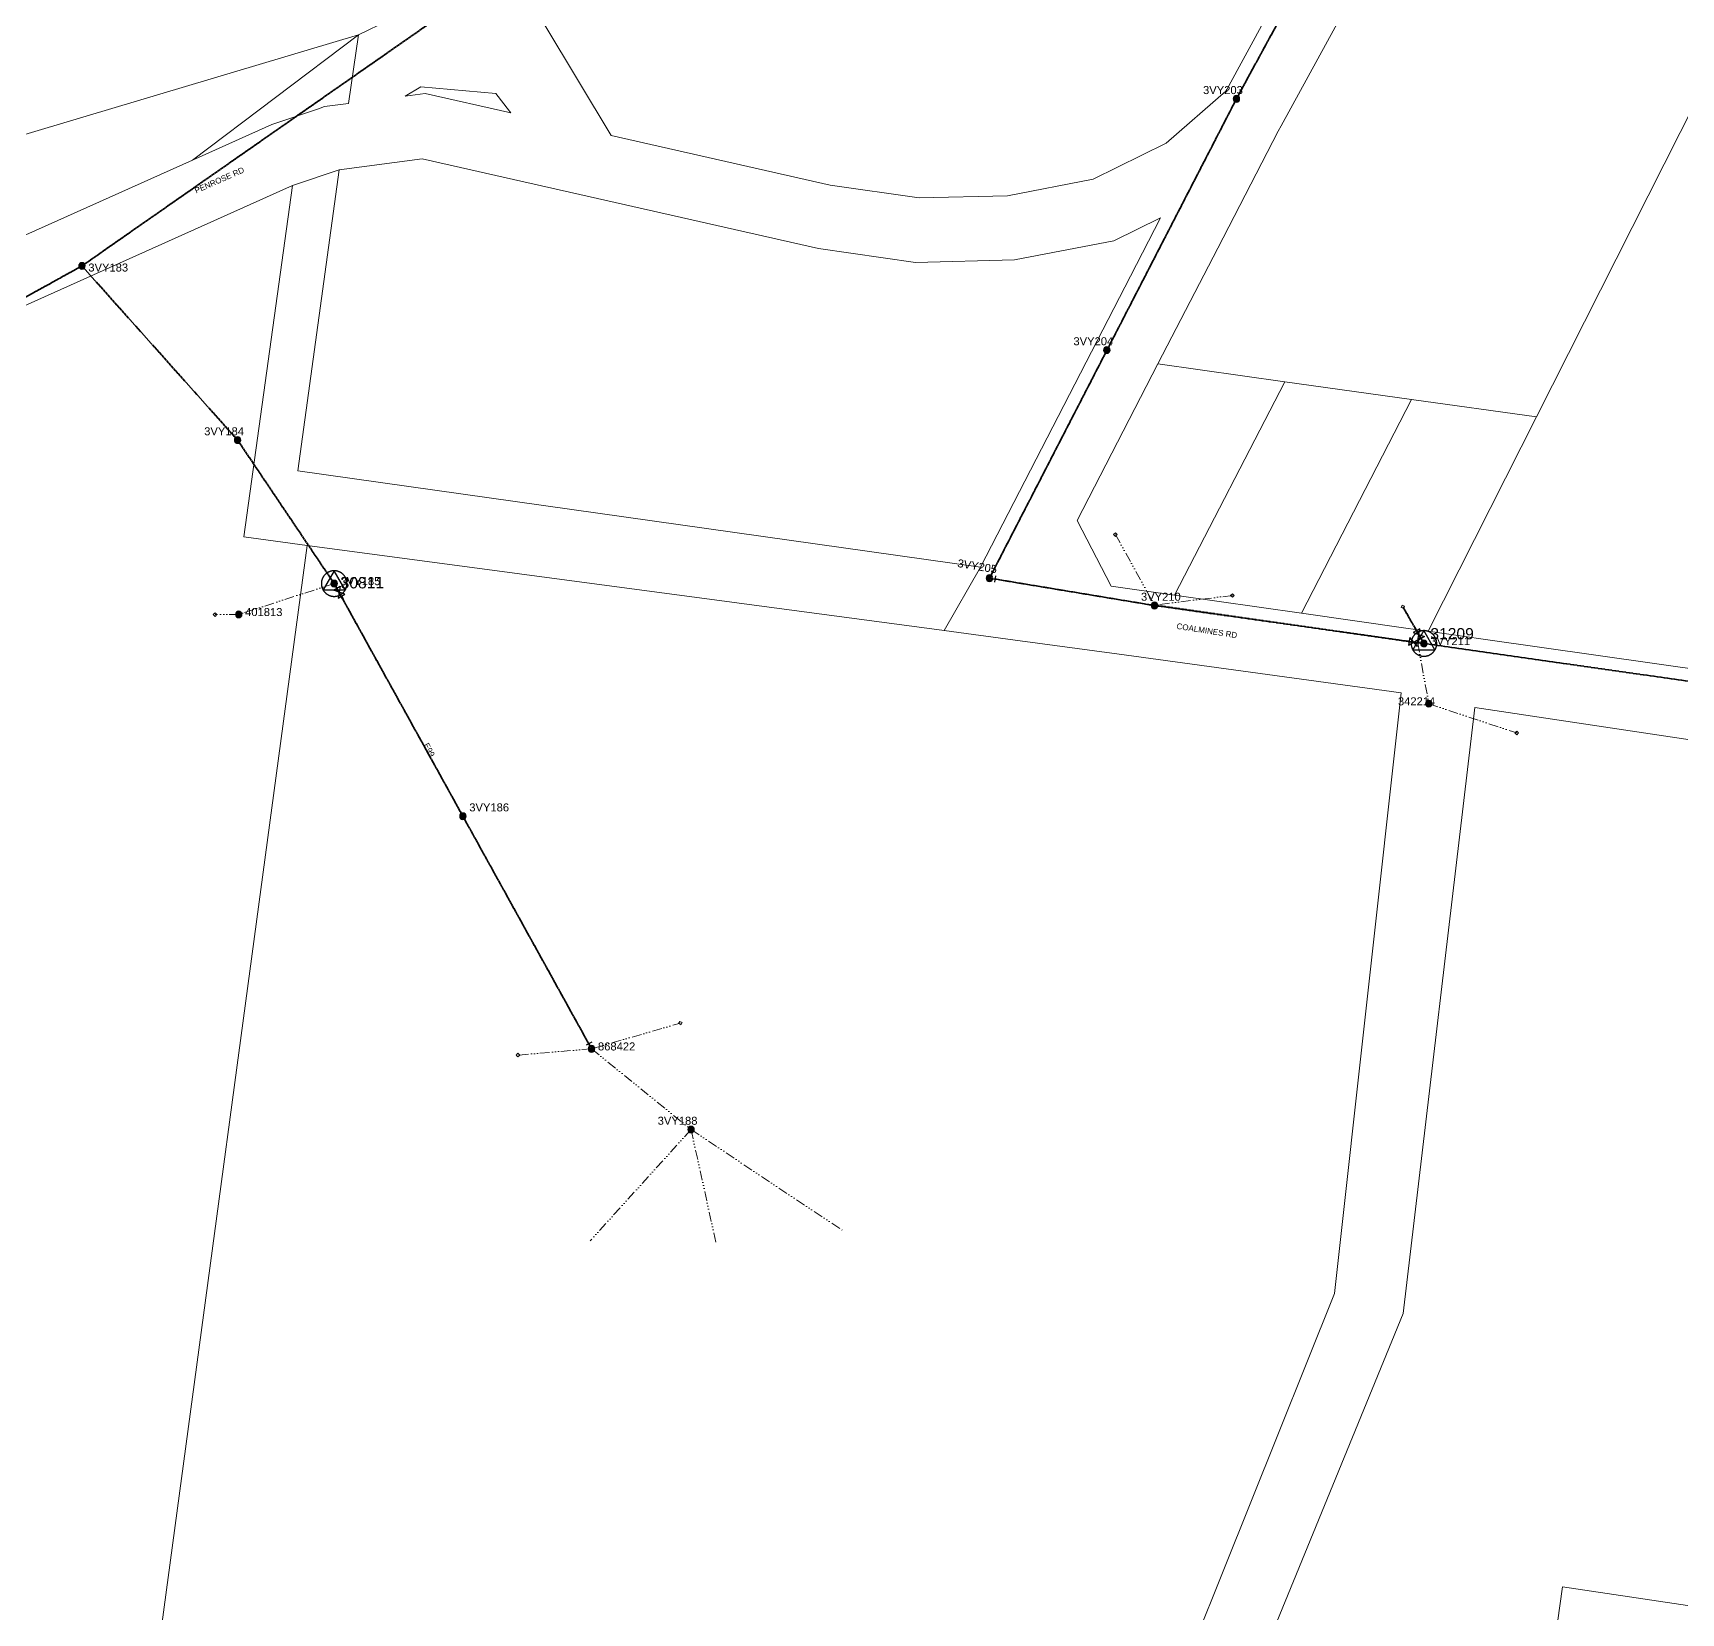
# Model space of a CAD drawing. Header units: metres. Extents: x 244561 to 254068, y 6159332 to 6162744.
# Drawn here: x 250450 to 250965, y 6160070 to 6160563 of the extents above; entities that cross this region are included whole.
import ezdxf
from ezdxf.enums import TextEntityAlignment as Align

# ---------------------------------------------------------------- set-up
doc = ezdxf.new("R2010")
doc.units = ezdxf.units.M
doc.linetypes.add('Cable Exist OH', pattern=[1, 1, 0])
doc.linetypes.add('PHANTOMX2', pattern=[6.6, 3, -0.75, 0.2, -0.75, 0.2, -0.75, 0.2, -0.75])
doc.layers.get('0').update_dxf_attribs({"color": 6})
for name, color, linetype, lineweight in [('_User_HV_Exist', 1, 'Continuous', 35), ('_User_LV_Exist', 5, 'Continuous', 35), ('Cadastre Developer_SP_NEW', 92, 'Continuous', 15), ('Cadastre Land Parcels_SP_EXT', 118, 'Continuous', 15), ('Cadastre Roads_SP_EXT', 218, 'Continuous', 15), ('Mains_HV_EXT', 13, 'Continuous', 25), ('Mains_LV_EXT', 163, 'Continuous', 25), ('Services_SP_EXT', 42, 'PHANTOMX2', 20)]:
    doc.layers.add(name, color=color, linetype=linetype, lineweight=lineweight)
for name, color, linetype in [('Equip_LV_EXT', 7, 'Continuous'), ('Sub_SP_TR_HV_LV_EXT', 7, 'Continuous'), ('SupportsOH_SP_TR_HV_LV_SL_EXT', 7, 'Continuous')]:
    doc.layers.add(name, color=color, linetype=linetype)
doc.styles.add('POLE_LABEL', font='arial.ttf', dxfattribs={"height": 2})
doc.styles.get("Standard").update_dxf_attribs({"font": 'arial.ttf'})

# ---------------------------------------------------------------- blocks, each defined once
blk = doc.blocks.new('SUB_POLE_EXT')
at = {"flags": 128}
for points in [[(-0.05, 4), (-0.15, 4), (-0.25, 3.99), (-0.34, 3.99), (-0.44, 3.98), (-0.54, 3.96), (-0.64, 3.95), (-0.73, 3.93), (-0.83, 3.91), (-0.92, 3.89), (-1.02, 3.87), (-1.11, 3.84), (-1.21, 3.81), (-1.3, 3.78), (-1.39, 3.75), (-1.49, 3.71), (-1.58, 3.68), (-1.67, 3.64), (-1.75, 3.59), (-1.84, 3.55), (-1.93, 3.5), (-2.01, 3.46), (-2.1, 3.41), (-2.18, 3.35), (-2.26, 3.3), (-2.34, 3.24), (-2.42, 3.18), (-2.5, 3.12), (-2.58, 3.06), (-2.65, 3), (-2.72, 2.93), (-2.79, 2.86), (-2.86, 2.79), (-2.93, 2.72), (-3, 2.65), (-3.06, 2.58), (-3.12, 2.5), (-3.18, 2.42), (-3.24, 2.34), (-3.3, 2.26), (-3.35, 2.18), (-3.41, 2.1), (-3.46, 2.01), (-3.5, 1.93), (-3.55, 1.84), (-3.59, 1.75), (-3.64, 1.67), (-3.68, 1.58), (-3.71, 1.49), (-3.75, 1.39), (-3.78, 1.3), (-3.81, 1.21), (-3.84, 1.11), (-3.87, 1.02), (-3.89, 0.92), (-3.91, 0.83), (-3.93, 0.73), (-3.95, 0.64), (-3.96, 0.54), (-3.98, 0.44), (-3.99, 0.34), (-3.99, 0.25), (-4, 0.15), (-4, 0.05), (-4, -0.05), (-4, -0.15), (-3.99, -0.25), (-3.99, -0.34), (-3.98, -0.44), (-3.96, -0.54), (-3.95, -0.64), (-3.93, -0.73), (-3.91, -0.83), (-3.89, -0.92), (-3.87, -1.02), (-3.84, -1.11), (-3.81, -1.21), (-3.78, -1.3), (-3.75, -1.39), (-3.71, -1.49), (-3.68, -1.58), (-3.64, -1.67), (-3.59, -1.75), (-3.55, -1.84), (-3.5, -1.93), (-3.46, -2.01), (-3.41, -2.1), (-3.35, -2.18), (-3.3, -2.26), (-3.24, -2.34), (-3.18, -2.42), (-3.12, -2.5), (-3.06, -2.58), (-3, -2.65), (-2.93, -2.72), (-2.86, -2.79), (-2.79, -2.86), (-2.72, -2.93), (-2.65, -3), (-2.58, -3.06), (-2.5, -3.12), (-2.42, -3.18), (-2.34, -3.24), (-2.26, -3.3), (-2.18, -3.35), (-2.1, -3.41), (-2.01, -3.46), (-1.93, -3.5), (-1.84, -3.55), (-1.75, -3.59), (-1.67, -3.64), (-1.58, -3.68), (-1.49, -3.71), (-1.39, -3.75), (-1.3, -3.78), (-1.21, -3.81), (-1.11, -3.84), (-1.02, -3.87), (-0.92, -3.89), (-0.83, -3.91), (-0.73, -3.93), (-0.64, -3.95), (-0.54, -3.96), (-0.44, -3.98), (-0.34, -3.99), (-0.25, -3.99), (-0.15, -4), (-0.05, -4), (0.05, -4), (0.15, -4), (0.25, -3.99), (0.34, -3.99), (0.44, -3.98), (0.54, -3.96), (0.64, -3.95), (0.73, -3.93), (0.83, -3.91), (0.92, -3.89), (1.02, -3.87), (1.11, -3.84), (1.21, -3.81), (1.3, -3.78), (1.39, -3.75), (1.49, -3.71), (1.58, -3.68), (1.67, -3.64), (1.75, -3.59), (1.84, -3.55), (1.93, -3.5), (2.01, -3.46), (2.1, -3.41), (2.18, -3.35), (2.26, -3.3), (2.34, -3.24), (2.42, -3.18), (2.5, -3.12), (2.58, -3.06), (2.65, -3), (2.72, -2.93), (2.79, -2.86), (2.86, -2.79), (2.93, -2.72), (3, -2.65), (3.06, -2.58), (3.12, -2.5), (3.18, -2.42), (3.24, -2.34), (3.3, -2.26), (3.35, -2.18), (3.41, -2.1), (3.46, -2.01), (3.5, -1.93), (3.55, -1.84), (3.59, -1.75), (3.64, -1.67), (3.68, -1.58), (3.71, -1.49), (3.75, -1.39), (3.78, -1.3), (3.81, -1.21), (3.84, -1.11), (3.87, -1.02), (3.89, -0.92), (3.91, -0.83), (3.93, -0.73), (3.95, -0.64), (3.96, -0.54), (3.98, -0.44), (3.99, -0.34), (3.99, -0.25), (4, -0.15), (4, -0.05), (4, 0.05), (4, 0.15), (3.99, 0.25), (3.99, 0.34), (3.98, 0.44), (3.96, 0.54), (3.95, 0.64), (3.93, 0.73), (3.91, 0.83), (3.89, 0.92), (3.87, 1.02), (3.84, 1.11), (3.81, 1.21), (3.78, 1.3), (3.75, 1.39), (3.71, 1.49), (3.68, 1.58), (3.64, 1.67), (3.59, 1.75), (3.55, 1.84), (3.5, 1.93), (3.46, 2.01), (3.41, 2.1), (3.35, 2.18), (3.3, 2.26), (3.24, 2.34), (3.18, 2.42), (3.12, 2.5), (3.06, 2.58), (3, 2.65), (2.93, 2.72), (2.86, 2.79), (2.79, 2.86), (2.72, 2.93), (2.65, 3), (2.58, 3.06), (2.5, 3.12), (2.42, 3.18), (2.34, 3.24), (2.26, 3.3), (2.18, 3.35), (2.1, 3.41), (2.01, 3.46), (1.93, 3.5), (1.84, 3.55), (1.75, 3.59), (1.67, 3.64), (1.58, 3.68), (1.49, 3.71), (1.39, 3.75), (1.3, 3.78), (1.21, 3.81), (1.11, 3.84), (1.02, 3.87), (0.92, 3.89), (0.83, 3.91), (0.73, 3.93), (0.64, 3.95), (0.54, 3.96), (0.44, 3.98), (0.34, 3.99), (0.25, 3.99), (0.15, 4), (0.05, 4)], [(0, 4), (-3.46, -2), (3.46, -2)]]:
    blk.add_lwpolyline(points, close=True, dxfattribs=at)
at = {"flags": 8}
blk.add_attdef('ASSET_NUM', text='', height=2.5, dxfattribs=at).set_placement((0, 7), align=Align.MIDDLE_CENTER)
for tag, flags, p in [('STREET_CODE', 9, (-1.38, 1.45)), ('NO_PHASES', 9, (-1.38, 1.05)), ('OPERATED_BY', 9, (-1.38, 0.65)), ('MAINTAINED_BY', 9, (-1.38, 0.45)), ('ORIENTATION', 9, (-1.38, 0.25)), ('OWNED_BY', 9, (-1.38, 0.05)), ('CONSTRUCTED_VOLTAGE', 9, (-1.13, 0.75)), ('OPERATING_VOLTAGE', 9, (-1.13, 0.35)), ('STATE', 9, (-1.38, -0.35)), ('USAGE', 9, (-1.38, -0.75)), ('LEGEND', 9, (-1.38, -0.95)), ('SUBURB', 9, (-1.38, -1.15)), ('STREETNAME', 9, (-1.38, -1.35)), ('LOCATION', 9, (-1.38, -1.55)), ('NOTES', 9, (-1.38, -1.75)), ('Z', 1, (-1.38, -1.95)), ('SECONDARY_VOLTAGE', 9, (-1.13, -0.65)), ('SUBSTATION_TYPE', 9, (-1.13, -1.05))]:
    blk.add_attdef(tag, text='', height=0.1, dxfattribs=dict(flags=flags)).set_placement(p, align=Align.MIDDLE_LEFT)
blk = doc.blocks.new('LV_OH_LINKS_DISTFUSE_EXT')
for p, q in [((0, 0), (0.96, 0)), ((3.84, 0), (4.8, 0))]:
    blk.add_line(p, q)
blk.add_lwpolyline([(3.84, -1.2), (3.84, 1.2), (0.96, -1.2), (0.96, 1.2)], close=True)
at = {"flags": 9}
for tag, p in [('ACTUAL_STATUS', (0, 0)), ('CONSTRUCTED_VOLTAGE', (0, -0.2)), ('OPERATING_VOLTAGE', (0, -0.6)), ('ORIENTATION', (0, -0.8)), ('OWNED_BY', (0, -1)), ('STATE', (0, -1.2)), ('SWITCH_TYPE', (0, -1.4)), ('NO_PHASES', (0, -0.4)), ('USAGE', (0, -1.6)), ('NOTES', (0, -1.8))]:
    blk.add_attdef(tag, text='', height=0.2, dxfattribs=at).set_placement(p, align=Align.MIDDLE_LEFT)
at = {"flags": 1}
blk.add_attdef('Z', (0, 0), '', height=0.2, dxfattribs=at)
blk = doc.blocks.new('CCP_EXT')
blk.add_wipeout([(0, 0.57), (0.57, 0), (0, -0.57), (-0.57, 0)])
blk.add_lwpolyline([(-0.57, 0), (0, 0.57), (0.57, 0), (0, -0.57), (-0.57, 0)])
at = {"flags": 1}
blk.add_attdef('Z', (0, 0), '', height=0.2, dxfattribs=at)
at = {"flags": 9}
for tag, p in [('CCP_TYPE', (0, 0)), ('CONSTRUCTED_VOLTAGE', (0, -0.2)), ('OPERATING_VOLTAGE', (0, -0.6)), ('ORIENTATION', (0, -0.8)), ('OWNED_BY', (0, -1)), ('STATE', (0, -1.8)), ('NO_PHASES', (0, -0.4)), ('USAGE', (0, -1.2)), ('LEGEND', (0, -1.4)), ('LIFE_SUPPORT', (0, -1.6)), ('NOTES', (0, -2))]:
    blk.add_attdef(tag, text='', height=0.2, dxfattribs=at).set_placement(p, align=Align.MIDDLE_LEFT)
blk = doc.blocks.new('POLE_EXT')
blk.add_hatch(color=256).paths.add_polyline_path([(-1, 0, 1), (1, 0, 1)])
blk.add_lwpolyline([(-1, 0, 1), (1, 0, 1)], format="xyb", close=True)
at = {"flags": 8}
blk.add_attdef('pNumber', text='', height=2, dxfattribs=at).set_placement((2.5, 2.5), align=Align.MIDDLE_CENTER)
at = {"style": 'POLE_LABEL', "flags": 9}
for tag, p in [('STRUCTURE_PLANT_NUMBER', (1.35, 0.03)), ('STREET_CODE', (1.35, -0.2))]:
    blk.add_attdef(tag, text='', height=0.2, dxfattribs=at).set_placement(p, align=Align.MIDDLE_LEFT)
at = {"flags": 9}
for tag, p in [('OWNED_BY', (1.35, -0.4)), ('SPECIAL_USE', (1.35, -0.8)), ('STATE', (1.35, -1)), ('cLV', (1.35, -1.4)), ('hDepth', (1.35, -1.6)), ('hDia', (1.35, -1.8)), ('cHV', (1.35, -2)), ('cLinedev', (1.35, -3.4)), ('pExisting', (1.35, -3.8)), ('pFooting', (1.35, -4.4)), ('pNew', (1.35, -4.6)), ('pRelocate', (1.35, -5)), ('pRemove', (1.35, -5.2)), ('PARENT', (1.35, -0.6)), ('USAGE', (1.35, -1.2)), ('LBRACKET', (1.35, -2.2)), ('LExisting', (1.35, -2.4)), ('LANTNUMBER', (1.35, -2.6)), ('LOther', (1.35, -2.8)), ('LRemove', (1.35, -3)), ('LEGEND', (1.35, -3.2)), ('LOCATION', (1.35, -3.6)), ('PFNUMBER', (1.35, -4)), ('NEWPFNUMBER', (1.35, -4.2)), ('pReplace', (1.35, -5.4)), ('pStay', (1.35, -5.6)), ('pType', (1.35, -5.8)), ('cspan', (1.35, -6)), ('STREETNAME', (1.35, -6.2)), ('SUBURB', (1.35, -6.4)), ('OPERATED_BY', (1.36, -7.01)), ('NOTES', (1.35, -6.6)), ('MAINTAINED_BY', (1.36, -6.81))]:
    blk.add_attdef(tag, text='', height=0.2, dxfattribs=at).set_placement(p, align=Align.MIDDLE_LEFT)
at = {"flags": 1}
blk.add_attdef('Z', (1.35, -7.33), '', height=0.2, dxfattribs=at)
blk = doc.blocks.new('End Shackle_EXT')
blk.add_wipeout([(0, 0.25), (1.81, 0.25), (1.82, -0.25), (0, -0.25)])
blk.add_line((1.81, -1), (1.81, 1))
at = {"flags": 1}
blk.add_attdef('Z', (0, 0), '', height=0.2, dxfattribs=at)
at = {"flags": 9}
for tag, p in [('CONNECTOR_TYPE', (0, 0)), ('CONSTRUCTED_VOLTAGE', (0, -0.2)), ('OPERATING_VOLTAGE', (0, -0.6)), ('ORIENTATION', (0, -0.8)), ('OWNED_BY', (0, -1)), ('STATE', (0, -1.2)), ('NO_PHASES', (0, -0.4)), ('USAGE', (0, -1.4)), ('NOTES', (0, -1.6))]:
    blk.add_attdef(tag, text='', height=0.2, dxfattribs=at).set_placement(p, align=Align.MIDDLE_LEFT)

msp = doc.modelspace()

# ---------------------------------------------------------------- linework, layer by layer
at = {"layer": '_User_HV_Exist', "linetype": 'Cable Exist OH'}
for points in [[(250465.7664, 6160490.4484), (250576.2889, 6160567.5424)], [(250055.617, 6160191.5201), (250245.4835, 6160339.5735), (250364.9151, 6160434.6155), (250465.7664, 6160490.4484)], [(250465.7664, 6160490.4484), (250514.3799, 6160436.057), (250544.5501, 6160391.247)]]:
    msp.add_lwpolyline(points, dxfattribs=at)
at = {"layer": 'Cadastre Developer_SP_NEW', "linetype": 'Continuous'}
for points in [[(250781.5983, 6160517.5522), (250804.4346, 6160528.7714), (250823.0497, 6160544.9787), (250823.3505, 6160545.5621), (251066.8038, 6160992.5633), (250928.7936, 6161010.5091), (250785.9085, 6160776.5098), (250770.4028, 6160754.97), (250688.8369, 6160649.2948), (250571.1319, 6160571.7654), (250610.333, 6160565.6046), (250631.0351, 6160531.1683), (250699.4832, 6160515.7141), (250727.2936, 6160511.6961), (250754.8185, 6160512.3703), (250781.5983, 6160517.5522)], [(251014.8325, 6160630.9504), (250896.902, 6160637.8081), (250840.3029, 6160534.2345), (250839.3604, 6160532.5094), (250820.5202, 6160496.0261), (250801.8411, 6160459.8556), (250841.4536, 6160454.2991), (250881.066, 6160448.7425), (250920.0445, 6160443.2752), (251014.8325, 6160630.9504)], [(250525.0487, 6160534.6113), (250539.6145, 6160539.555), (250541.5127, 6160540.1995), (250549.0245, 6160541.1719), (250552.1709, 6160562.6446), (250500.2648, 6160523.5127), (250525.0487, 6160534.6113)], [(250571.5655, 6160546.4289), (250566.7632, 6160543.4687), (250572.9853, 6160544.275), (250599.6753, 6160538.2486), (250599.2559, 6160538.7966), (250595.0377, 6160544.31), (250571.5655, 6160546.4289)], [(250746.4288, 6160396.3638), (250533.1518, 6160426.4493), (250546.0791, 6160520.5077), (250531.5134, 6160515.5639), (250516.3463, 6160405.8282), (250536.1311, 6160403.1182), (250735.0329, 6160376.5998), (250746.4288, 6160396.3638)]]:
    msp.add_lwpolyline(points, close=True, dxfattribs=at)
at = {"layer": 'Cadastre Land Parcels_SP_EXT', "linetype": 'Continuous'}
msp.add_lwpolyline([(249899.4539, 6160069.0342), (249920.1482, 6160080.9471), (249931.9315, 6160084.5595), (249964.2433, 6160094.5293), (249969.7493, 6160099.4733), (250026.8456, 6160151.303), (250016.5488, 6160161.6103), (250070.0871, 6160208.1665), (250081.6438, 6160239.1093), (250113.309, 6160265.6561), (250113.309, 6160265.6561), (250230.8446, 6160384.6842), (250293.475, 6160440.2533), (250332.0197, 6160466.3825), (250429.6163, 6160521.7477), (250443.7173, 6160530.2863), (250444.0761, 6160530.3648), (250552.1707, 6160562.6446), (250571.1317, 6160571.7654), (250688.8367, 6160649.2948), (250770.4026, 6160754.97), (250785.9083, 6160776.5098), (250928.7934, 6161010.5091)], dxfattribs=at)
for points in [[(250781.5983, 6160517.5522), (250804.4346, 6160528.7714), (250823.0497, 6160544.9787), (250823.3505, 6160545.5621), (251066.8038, 6160992.5633), (250928.7936, 6161010.5091), (250785.9085, 6160776.5098), (250770.4028, 6160754.97), (250688.8369, 6160649.2948), (250571.1319, 6160571.7654), (250610.333, 6160565.6046), (250631.0351, 6160531.1683), (250699.4832, 6160515.7141), (250727.2936, 6160511.6961), (250754.8185, 6160512.3703), (250781.5983, 6160517.5522)], [(251664.211, 6160750.7809), (251682.9896, 6160884.469), (251492.8697, 6160912.1904), (251311.8539, 6160613.6851), (251014.8325, 6160630.9504), (250920.0445, 6160443.2752), (250886.2326, 6160376.3294), (250903.3631, 6160373.8942), (251313.8705, 6160315.5399), (251310.0866, 6160287.1302), (251337.6082, 6160275.6361), (251664.211, 6160750.7809)], [(251014.8325, 6160630.9504), (250896.902, 6160637.8081), (250840.3029, 6160534.2345), (250839.3604, 6160532.5094), (250820.5202, 6160496.0261), (250801.8411, 6160459.8556), (250841.4536, 6160454.2991), (250881.066, 6160448.7425), (250920.0445, 6160443.2752), (251014.8325, 6160630.9504)], [(250180.779, 6160092.3182), (250219.9147, 6160211.2455), (250252.3794, 6160288.4853), (250333.6051, 6160354.1859), (250361.4477, 6160436.8519), (250412.0874, 6160484.026), (250500.2648, 6160523.5127), (250552.1709, 6160562.6446), (250444.0763, 6160530.3647), (250443.7174, 6160530.2863), (250429.6165, 6160521.7476), (250332.0199, 6160466.3824), (250293.4752, 6160440.2533), (250230.8448, 6160384.6842), (250113.3091, 6160265.6561), (250081.644, 6160239.1093), (250070.0873, 6160208.1665), (250016.5489, 6160161.6103), (250026.8458, 6160151.303), (249969.7495, 6160099.4732), (250179.8689, 6160071.286), (250180.779, 6160092.3182)], [(250525.0487, 6160534.6113), (250539.6145, 6160539.555), (250541.5127, 6160540.1995), (250549.0245, 6160541.1719), (250552.1709, 6160562.6446), (250500.2648, 6160523.5127), (250525.0487, 6160534.6113)], [(250571.5655, 6160546.4289), (250566.7632, 6160543.4687), (250572.9853, 6160544.275), (250599.6753, 6160538.2486), (250599.2559, 6160538.7966), (250595.0377, 6160544.31), (250571.5655, 6160546.4289)], [(250726.0985, 6160491.545), (250695.8152, 6160495.9201), (250572.0342, 6160523.8687), (250546.0791, 6160520.5077), (250533.1518, 6160426.4493), (250746.4288, 6160396.3638), (250793.254, 6160487.2436), (250802.6733, 6160505.4943), (250788.0553, 6160498.3135), (250756.988, 6160492.3022), (250726.0985, 6160491.545)], [(250536.1311, 6160403.1182), (250516.3463, 6160405.8282), (250531.5134, 6160515.5639), (250423.3608, 6160467.0374), (250378.8851, 6160425.6051), (250350.8012, 6160342.224), (250268.9624, 6160276.0273), (250238.7701, 6160204.1931), (250200.7372, 6160088.6176), (250199.7537, 6160068.4452), (250485.8278, 6160029.7764), (250536.1311, 6160403.1182)], [(250746.4288, 6160396.3638), (250533.1518, 6160426.4493), (250546.0791, 6160520.5077), (250531.5134, 6160515.5639), (250516.3463, 6160405.8282), (250536.1311, 6160403.1182), (250735.0329, 6160376.5998), (250746.4288, 6160396.3638)], [(250841.4536, 6160454.2991), (250801.8411, 6160459.8556), (250776.6045, 6160410.9879), (250787.2278, 6160390.4029), (250807.0291, 6160387.5883), (250841.4536, 6160454.2991)], [(250881.066, 6160448.7425), (250841.4536, 6160454.2991), (250807.0291, 6160387.5883), (250846.6309, 6160381.9589), (250881.066, 6160448.7425)], [(250920.0445, 6160443.2752), (250881.066, 6160448.7425), (250846.6309, 6160381.9589), (250880.0342, 6160377.2109), (250886.2326, 6160376.3294), (250920.0445, 6160443.2752)], [(250804.7403, 6160039.1911), (250857.0239, 6160169.5084), (250877.8138, 6160357.1685), (250788.9674, 6160369.2593), (250757.2819, 6160373.5718), (250735.0329, 6160376.5998), (250536.1311, 6160403.1182), (250485.8278, 6160029.7764), (250641.6045, 6160009.7086), (250804.2508, 6159955.0217), (250804.7403, 6160039.1911)], [(251287.1061, 6160266.6933), (251120.2892, 6160308.028), (251093.5161, 6160323.6079), (250900.8395, 6160352.5639), (250878.4531, 6160163.3303), (250825.7625, 6160034.7675), (250824.617, 6159948.1831), (250873.2107, 6159931.2571), (250908.4482, 6159936.7061), (250928.1363, 6160077.8831), (251251.7072, 6160029.5815), (251287.1061, 6160266.6933)]]:
    msp.add_lwpolyline(points, close=True, dxfattribs=at)
at = {"layer": 'Mains_HV_EXT', "linetype": 'Cable Exist OH'}
for points in [[(250465.7664, 6160490.4484), (250576.2889, 6160567.5424)], [(250055.617, 6160191.5201), (250245.4835, 6160339.5735), (250364.9151, 6160434.6155), (250465.7664, 6160490.4484)], [(250465.7664, 6160490.4484), (250514.3799, 6160436.057), (250544.5501, 6160391.247)]]:
    msp.add_lwpolyline(points, dxfattribs=at)
at = {"layer": 'Services_SP_EXT'}
for points in [[(250624.937, 6160245.939), (250656.013, 6160220.731)], [(250656.013, 6160220.731), (250624.499, 6160185.958)], [(250656.013, 6160220.731), (250663.793, 6160185.384)], [(250656.013, 6160220.731), (250703.818, 6160188.889)]]:
    msp.add_lwpolyline(points, dxfattribs=at)

# ---------------------------------------------------------------- block references
at = {"layer": 'Equip_LV_EXT'}
for p, rotation in [((250544.8928, 6160390.6273), 300.5984666785423), ((250884.5201, 6160373.2296), 120.6331512818738), ((250884.0942, 6160372.5756), 170.0849609168076)]:
    msp.add_blockref('LV_OH_LINKS_DISTFUSE_EXT', p, dxfattribs=dict(at, rotation=rotation))
at = {"layer": 'Sub_SP_TR_HV_LV_EXT'}
ref = msp.add_blockref('SUB_POLE_EXT', (250544.55, 6160391.247), dxfattribs=at)
ref.add_attrib('ASSET_NUM', '30811', dxfattribs={"layer": '0', "height": 3.5}).set_placement((250546.55, 6160391.497), align=Align.MIDDLE_LEFT)
ref = msp.add_blockref('SUB_POLE_EXT', (250884.9023, 6160372.5424), dxfattribs=at)
ref.add_attrib('ASSET_NUM', '31209', dxfattribs={"layer": '0', "height": 3.5}).set_placement((250886.9023, 6160372.7924), align=Align.BOTTOM_LEFT)
at = {"layer": 'SupportsOH_SP_TR_HV_LV_SL_EXT'}
ref = msp.add_blockref('POLE_EXT', (250826.3457, 6160542.6227), dxfattribs=at)
ref.add_attrib('ASSET_NUM', '3VY203', dxfattribs={"layer": '0', "height": 2.5, "style": 'POLE_LABEL'}).set_placement((250828.3457, 6160543.3727), align=Align.BOTTOM_RIGHT)
ref = msp.add_blockref('POLE_EXT', (250465.7664, 6160490.4484), dxfattribs=at)
ref.add_attrib('ASSET_NUM', '3VY183', dxfattribs={"layer": '0', "height": 2.5, "style": 'POLE_LABEL'}).set_placement((250467.7664, 6160491.1984), align=Align.TOP_LEFT)
ref = msp.add_blockref('POLE_EXT', (250785.8661, 6160464.1718), dxfattribs=at)
ref.add_attrib('ASSET_NUM', '3VY204', dxfattribs={"layer": '0', "height": 2.5, "style": 'POLE_LABEL'}).set_placement((250787.8661, 6160464.9218), align=Align.BOTTOM_RIGHT)
ref = msp.add_blockref('POLE_EXT', (250514.38, 6160436.057), dxfattribs=at)
ref.add_attrib('ASSET_NUM', '3VY184', dxfattribs={"layer": '0', "height": 2.5, "style": 'POLE_LABEL'}).set_placement((250516.38, 6160436.807), align=Align.BOTTOM_RIGHT)
ref = msp.add_blockref('POLE_EXT', (250749.2188, 6160392.9348), dxfattribs=at)
ref.add_attrib('ASSET_NUM', '3VY205', dxfattribs={"layer": '0', "height": 2.5, "rotation": 350.674258, "style": 'POLE_LABEL'}).set_placement((250751.2188, 6160393.6848), align=Align.BOTTOM_RIGHT)
ref = msp.add_blockref('POLE_EXT', (250544.55, 6160391.247), dxfattribs=at)
ref.add_attrib('ASSET_NUM', '3VY185', dxfattribs={"layer": '0', "height": 2.5, "style": 'POLE_LABEL'}).set_placement((250546.55, 6160391.997), align=Align.MIDDLE_LEFT)
ref = msp.add_blockref('POLE_EXT', (250800.7422, 6160384.3882), dxfattribs=at)
ref.add_attrib('ASSET_NUM', '3VY210', dxfattribs={"layer": '0', "height": 2.5, "style": 'POLE_LABEL'}).set_placement((250802.7422, 6160385.1382), align=Align.BOTTOM_CENTER)
ref = msp.add_blockref('POLE_EXT', (250514.7365, 6160381.6015), dxfattribs=at)
ref.add_attrib('ASSET_NUM', '401813', dxfattribs={"layer": '0', "height": 2.5, "style": 'POLE_LABEL'}).set_placement((250516.7365, 6160382.3515), align=Align.MIDDLE_LEFT)
ref = msp.add_blockref('POLE_EXT', (250884.9024, 6160372.5423), dxfattribs=at)
ref.add_attrib('ASSET_NUM', '3VY211', dxfattribs={"layer": '0', "height": 2.5, "style": 'POLE_LABEL'}).set_placement((250886.9024, 6160373.2923), align=Align.MIDDLE_LEFT)
ref = msp.add_blockref('POLE_EXT', (250886.4341, 6160353.7268), dxfattribs=at)
ref.add_attrib('ASSET_NUM', '342214', dxfattribs={"layer": '0', "height": 2.5, "style": 'POLE_LABEL'}).set_placement((250888.4341, 6160354.4768), align=Align.MIDDLE_RIGHT)
ref = msp.add_blockref('POLE_EXT', (250584.744, 6160318.593), dxfattribs=at)
ref.add_attrib('ASSET_NUM', '3VY186', dxfattribs={"layer": '0', "height": 2.5, "style": 'POLE_LABEL'}).set_placement((250586.744, 6160319.343), align=Align.BOTTOM_LEFT)
ref = msp.add_blockref('POLE_EXT', (250624.937, 6160245.939), dxfattribs=at)
ref.add_attrib('ASSET_NUM', '868422', dxfattribs={"layer": '0', "height": 2.5, "style": 'POLE_LABEL'}).set_placement((250626.937, 6160246.689), align=Align.MIDDLE_LEFT)
ref = msp.add_blockref('POLE_EXT', (250656.013, 6160220.731), dxfattribs=at)
ref.add_attrib('ASSET_NUM', '3VY188', dxfattribs={"layer": '0', "height": 2.5, "style": 'POLE_LABEL'}).set_placement((250658.013, 6160221.481), align=Align.BOTTOM_RIGHT)

# ---------------------------------------------------------------- texts
at = {"layer": 'Cadastre Roads_SP_EXT'}
for s, rotation, p in [('PENROSE RD', 23.859449, (250501.4593, 6160513.0633)), ('COALMINES RD', 351.147885, (250807.5336, 6160377.1246))]:
    msp.add_text(s, height=1.8, rotation=rotation, dxfattribs=at).set_placement(p)
at = {"layer": 'Mains_LV_EXT'}
msp.add_text('E99', height=1.8, rotation=297.78897, dxfattribs=at).set_placement((250572.42, 6160340.868))

# ---------------------------------------------------------------- next in the draw order: block references
at = {"layer": 'Mains_LV_EXT', "rotation": 350.9393543819754}
msp.add_blockref('End Shackle_EXT', (250749.2188, 6160392.9348), dxfattribs=at)
at = {"layer": 'Services_SP_EXT'}
for p in [(250788.5657, 6160406.5419), (250825.0941, 6160387.5192), (250507.3379, 6160381.5467), (250913.9069, 6160344.5997), (250601.9224, 6160243.9847)]:
    msp.add_blockref('CCP_EXT', p, dxfattribs=at)
for p, rotation in [((250878.3242, 6160383.9827), 296.6538815645346), ((250652.677, 6160253.975), 15.02404473651135)]:
    msp.add_blockref('CCP_EXT', p, dxfattribs=dict(at, rotation=rotation))

# ---------------------------------------------------------------- next in the draw order: linework, layer by layer
at = {"layer": '_User_HV_Exist', "linetype": 'Cable Exist OH'}
for points in [[(250882.3333, 6160645.5849), (250826.3157, 6160542.5675), (250749.2187, 6160392.9347), (250800.7422, 6160384.3881), (250884.6226, 6160372.5818)], [(250884.9023, 6160372.5424), (250968.6575, 6160360.5785), (251145.4662, 6160335.4385), (251251.456, 6160320.4433), (251344.8092, 6160268.2949)]]:
    msp.add_lwpolyline(points, dxfattribs=at)
at = {"layer": '_User_LV_Exist', "linetype": 'Cable Exist OH'}
for points in [[(250800.7422, 6160384.3881), (250749.2187, 6160392.9348)], [(250884.8027, 6160372.476), (250800.7399, 6160384.541)], [(250884.9688, 6160372.4095), (250878.3243, 6160383.9827)]]:
    msp.add_lwpolyline(points, dxfattribs=at)
at = {"layer": 'Cadastre Developer_SP_NEW', "linetype": 'Continuous'}
for points in [[(251664.211, 6160750.7809), (251682.9896, 6160884.469), (251492.8697, 6160912.1904), (251311.8539, 6160613.6851), (251014.8325, 6160630.9504), (250920.0445, 6160443.2752), (250886.2326, 6160376.3294), (250903.3631, 6160373.8942), (251313.8705, 6160315.5399), (251310.0866, 6160287.1302), (251337.6082, 6160275.6361), (251664.211, 6160750.7809)], [(250180.779, 6160092.3182), (250219.9147, 6160211.2455), (250252.3794, 6160288.4853), (250333.6051, 6160354.1859), (250361.4477, 6160436.8519), (250412.0874, 6160484.026), (250500.2648, 6160523.5127), (250552.1709, 6160562.6446), (250444.0763, 6160530.3647), (250443.7174, 6160530.2863), (250429.6165, 6160521.7476), (250332.0199, 6160466.3824), (250293.4752, 6160440.2533), (250230.8448, 6160384.6842), (250113.3091, 6160265.6561), (250081.644, 6160239.1093), (250070.0873, 6160208.1665), (250016.5489, 6160161.6103), (250026.8458, 6160151.303), (249969.7495, 6160099.4732), (250179.8689, 6160071.286), (250180.779, 6160092.3182)], [(250726.0985, 6160491.545), (250695.8152, 6160495.9201), (250572.0342, 6160523.8687), (250546.0791, 6160520.5077), (250533.1518, 6160426.4493), (250746.4288, 6160396.3638), (250793.254, 6160487.2436), (250802.6733, 6160505.4943), (250788.0553, 6160498.3135), (250756.988, 6160492.3022), (250726.0985, 6160491.545)], [(250536.1311, 6160403.1182), (250516.3463, 6160405.8282), (250531.5134, 6160515.5639), (250423.3608, 6160467.0374), (250378.8851, 6160425.6051), (250350.8012, 6160342.224), (250268.9624, 6160276.0273), (250238.7701, 6160204.1931), (250200.7372, 6160088.6176), (250199.7537, 6160068.4452), (250485.8278, 6160029.7764), (250536.1311, 6160403.1182)], [(250841.4536, 6160454.2991), (250801.8411, 6160459.8556), (250776.6045, 6160410.9879), (250787.2278, 6160390.4029), (250807.0291, 6160387.5883), (250841.4536, 6160454.2991)], [(250881.066, 6160448.7425), (250841.4536, 6160454.2991), (250807.0291, 6160387.5883), (250846.6309, 6160381.9589), (250881.066, 6160448.7425)], [(250920.0445, 6160443.2752), (250881.066, 6160448.7425), (250846.6309, 6160381.9589), (250880.0342, 6160377.2109), (250886.2326, 6160376.3294), (250920.0445, 6160443.2752)], [(251287.1061, 6160266.6933), (251120.2892, 6160308.028), (251093.5161, 6160323.6079), (250900.8395, 6160352.5639), (250878.4531, 6160163.3303), (250825.7625, 6160034.7675), (250824.617, 6159948.1831), (250873.2107, 6159931.2571), (250908.4482, 6159936.7061), (250928.1363, 6160077.8831), (251251.7072, 6160029.5815), (251287.1061, 6160266.6933)]]:
    msp.add_lwpolyline(points, close=True, dxfattribs=at)
at = {"layer": 'Mains_HV_EXT', "linetype": 'Cable Exist OH'}
for points in [[(250882.3333, 6160645.5849), (250826.3157, 6160542.5675), (250749.2187, 6160392.9347), (250800.7422, 6160384.3881), (250884.6226, 6160372.5818)], [(250884.9023, 6160372.5424), (250968.6575, 6160360.5785), (251145.4662, 6160335.4385), (251251.456, 6160320.4433), (251344.8092, 6160268.2949)]]:
    msp.add_lwpolyline(points, dxfattribs=at)
at = {"layer": 'Mains_LV_EXT', "linetype": 'Cable Exist OH'}
for points in [[(250800.7422, 6160384.3881), (250749.2187, 6160392.9348)], [(250884.8027, 6160372.476), (250800.7399, 6160384.541)], [(250884.9688, 6160372.4095), (250878.3243, 6160383.9827)]]:
    msp.add_lwpolyline(points, dxfattribs=at)
at = {"layer": 'Services_SP_EXT'}
for points in [[(250788.5658, 6160406.5419), (250800.74, 6160384.541)], [(250544.5501, 6160391.247), (250514.7365, 6160381.6014), (250507.3379, 6160381.5467)], [(250825.094, 6160387.5192), (250800.74, 6160384.541)], [(250882.9507, 6160372.7418), (250886.4339, 6160353.7268), (250913.9069, 6160344.5997)], [(250624.937, 6160245.939), (250652.677, 6160253.975)], [(250624.937, 6160245.939), (250601.9223, 6160243.9847)]]:
    msp.add_lwpolyline(points, dxfattribs=at)

# ---------------------------------------------------------------- next in the draw order: block references
at = {"layer": 'Mains_LV_EXT', "rotation": 117.8614200684078}
msp.add_blockref('End Shackle_EXT', (250624.937, 6160245.939), dxfattribs=at)

# ---------------------------------------------------------------- next in the draw order: linework, layer by layer
at = {"layer": '_User_LV_Exist', "linetype": 'Cable Exist OH'}
msp.add_lwpolyline([(250544.55, 6160391.247), (250584.744, 6160318.593), (250624.937, 6160245.939)], dxfattribs=at)
at = {"layer": 'Cadastre Developer_SP_NEW', "linetype": 'Continuous'}
msp.add_lwpolyline([(249899.4539, 6160069.0342), (249920.1482, 6160080.9471), (249931.9315, 6160084.5595), (249964.2433, 6160094.5293), (249969.7493, 6160099.4733), (250026.8456, 6160151.303), (250016.5488, 6160161.6103), (250070.0871, 6160208.1665), (250081.6438, 6160239.1093), (250113.309, 6160265.6561), (250113.309, 6160265.6561), (250230.8446, 6160384.6842), (250293.475, 6160440.2533), (250332.0197, 6160466.3825), (250429.6163, 6160521.7477), (250443.7173, 6160530.2863), (250444.0761, 6160530.3648), (250552.1707, 6160562.6446), (250571.1317, 6160571.7654), (250688.8367, 6160649.2948), (250770.4026, 6160754.97), (250785.9083, 6160776.5098), (250928.7934, 6161010.5091)], dxfattribs=at)
msp.add_lwpolyline([(250804.7403, 6160039.1911), (250857.0239, 6160169.5084), (250877.8138, 6160357.1685), (250788.9674, 6160369.2593), (250757.2819, 6160373.5718), (250735.0329, 6160376.5998), (250536.1311, 6160403.1182), (250485.8278, 6160029.7764), (250641.6045, 6160009.7086), (250804.2508, 6159955.0217), (250804.7403, 6160039.1911)], close=True, dxfattribs=at)
at = {"layer": 'Mains_LV_EXT', "linetype": 'Cable Exist OH'}
msp.add_lwpolyline([(250544.55, 6160391.247), (250584.744, 6160318.593), (250624.937, 6160245.939)], dxfattribs=at)

doc.saveas('drawing.dxf')
